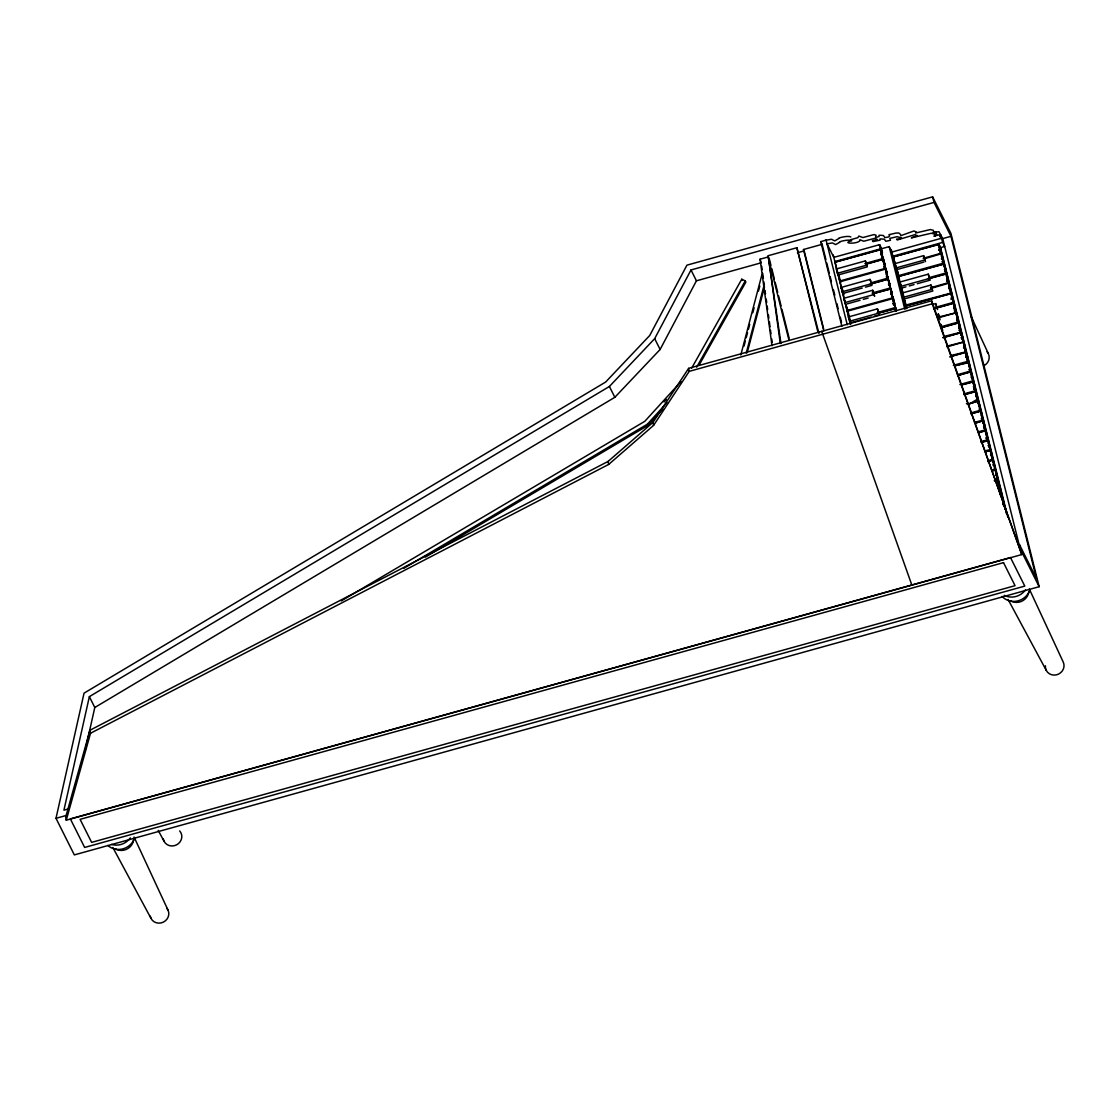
<?xml version="1.0" encoding="UTF-8"?>
<svg xmlns="http://www.w3.org/2000/svg" width="1120" height="1120" viewBox="0 0 1120 1120"><rect width="100%" height="100%" fill="white"/><g stroke="black" fill="none" stroke-linecap="round" stroke-linejoin="round"><path stroke-width="1.5" d="M885.738 269.094L885.206 267.344L886.13 269.738L884.212 263.27L884.086 264.558M888.706 282.268L888.944 283.878M891.338 293.356L891.618 291.718M891.156 292.082L891.394 293.678M893.788 303.17L893.942 301.798M893.788 301.91L893.508 301.126L893.956 303.954M895.734 307.972L896.476 310.702L894.222 302.946M942.452 258.958C942.158 256.844 942.242 260.652 941.402 258.86M947.142 278.306L947.1 277.564M946.96 277.018L947.198 278.628M949.41 286.832L949.648 288.442L949.55 287.378M949.592 288.12L949.746 286.734M952.154 297.024C951.174 293.496 952.63 300.608 952 297.192M953.75 308.602C955.486 309.232 953.61 304.402 954.492 306.474M961.842 335.916L961.45 334.068L961.898 337.498M971.46 375.144L971.712 376.348M983.78 425.11L984.06 426.272M986.496 433.93C987.084 437.262 985.488 432.152 986.454 434.406M988.61 443.534L988.848 445.438L988.75 444.374M991.242 453.67C990.458 451.08 991.858 457.604 991.2 454.188M993.902 465.024C993.426 462.84 994.028 466.62 992.838 464.912M935.27 235.83L934.262 234.024L931.28 233.24L911.33 237.888L917.35 235.648L914.858 234.668L897.288 239.974L896.532 239.134L900.074 238.924L901.46 237.734L896.952 236.726L889.854 238.378L890.428 240.324L885.766 241.276L884.38 239.218L880.88 238.91L879.9 239.022L880.012 240.198L873.04 241.556L872.354 240.702L877.38 239.554L874.93 238.28L863.758 241.234L859.796 239.736L859.796 240.828C856.8 244.272 840.588 243.6 851.76 240.646C849.17 238.882 837.424 241.934 839.65 242.298L835.66 244.58L832.356 242.942L827.036 243.824L833.826 257.376L879.368 244.72L881.412 248.78L889.182 246.624L891.898 252.042L940.758 238.462L940.8 236.656L938.966 234.878L933.912 236.222L935.27 235.83L934.332 232.106M56 818.314L84.042 693.154L605.654 382.046L649.726 335.496L686.938 265.16L932.624 196.854L950.95 233.464L1039.15 586.698L74.326 854.91L56 818.314L66.108 815.5M1039.15 586.698L1020.824 550.102L1019.438 544.544L1036.406 578.438L950.978 236.306L934.01 202.412L690.998 269.962L654.682 338.646L609.406 386.47L89.362 696.64L63.924 810.166L68.978 808.752M85.302 749.84L94.794 707.49L89.362 696.64M740.81 354.97L761.866 274.848L762.44 275.996M744.016 346.108L745.332 341.096M746.214 337.764L747.53 332.752M748.398 329.42L749.714 324.408M752.794 312.718L754.11 307.72M758.492 291.018L759.808 286.02M746.214 353.178L764.358 284.186M747.236 352.646L764.484 287.014M89.922 730.254L65.674 817.194L66.276 820.19L1021.79 554.568L931.644 300.79L688.632 368.354L652.974 422.394L608.09 461.426L89.922 730.254L90.524 733.25L66.276 820.19M881.356 252.532L881.594 254.436M942.06 257.096L942.34 258.538M946.96 276.724L947.03 277.732M947.17 276.22L947.422 276.654M949.34 285.782L949.872 286.468M966.56 355.222L966.854 355.908M976.192 394.716C975.296 390.334 979.118 397.334 975.842 396.592M978.81 404.572L979.44 405.622L979.258 404.222M981.54 415.534L981.708 414.022M983.71 424.2L984.102 425.768L983.948 423.346L984.746 425.656L983.99 424.424M988.694 444.052L988.512 443.058L988.792 443.856M94.794 707.49L614.838 397.306L660.114 349.482L696.43 280.812L760.396 263.032M691.684 368.116L741.776 279.216L745.262 280.896L745.864 282.1L698.964 365.33M696.654 367.164L745.262 280.896M90.524 733.25L608.692 464.422L653.576 425.39L689.234 371.35L932.246 303.786L931.644 300.79M680.974 381.598L644.826 421.302L341.236 600.936M664.076 402.01L666.414 399.448M403.662 568.4L647.346 424.214L666.974 402.64M425.32 557.13L647.948 425.404L662.956 408.912M933.828 232.568L933.338 230.328L930.356 229.558L915.516 233.03M875.602 236.194L876.148 235.27L874.006 234.584L862.834 237.552L858.872 236.04L857.878 237.678L851.004 239.596M932.988 232.526L938.938 231.672L942.704 238.602L1020.082 548.506M900.732 235.676L913.934 230.986L916.426 231.966M940.072 247.212L939.848 249.186L939.61 247.576M939.288 249.802L940.646 249.032L940.226 247.716M944.86 269.262L944.65 267.75M893.088 303.702L894.054 303.436L893.746 302.442M957.418 319.55L956.956 316.89M959.126 325.64L959.448 327.684L959.21 326.074M965.888 356.468L966.098 357.322M974.302 386.526L973.91 384.958M976.808 394.408L976.598 396.368L976.36 394.772M979.202 406.14L979.006 405.202M1003.702 504.266L1003.31 502.698M875.742 237.44L879.088 236.502L878.99 235.326L879.956 235.228L883.456 235.536L884.842 237.594L888.65 236.964L889.616 235.9L888.93 234.696L896.028 233.044L898.884 233.016L900.55 234.486M818.958 333.438L796.88 247.73L767.886 255.794L789.04 340.48M841.89 326.312L820.75 241.626L826.112 240.128L847.238 324.73M772.002 345.702L760.06 259.196L768.334 256.886L780.962 343.574M823.788 330.806L803.488 249.508L822.108 244.328L825.916 259.574M797.44 252.742L804.174 250.866L823.62 328.776M834.862 261.534L880.418 248.878L882.448 252.938L881.412 248.78M887.292 273.91L886.074 268.996L839.888 281.806L834.988 262.178L880.53 249.508L882.392 254.282L880.838 254.646M882.392 254.282L882.168 254.772M942.704 238.602L950.978 236.306M865.382 260.904L867.286 266.868L838.25 274.946L837.424 273.294L836.346 268.968L865.382 260.904L866.922 265.426M881.594 257.446C883.484 256.928 884.702 261.842 882.098 258.776M864.892 263.55L883.008 258.524L883.344 260.022L882.574 257.726M892.934 256.2L942.62 242.396L944.664 246.456L940.52 247.604L938.784 244.272L893.242 256.928L899.388 278.866M866.712 263.844L882.98 259.322L884.226 261.646M868.504 263.536L883.624 259.182L884.842 264.096L884.086 262.864M893.242 256.928L938.952 244.412L1004.36 506.94L1004.094 506.226M837.424 273.294L866.46 265.216M940.534 248.794L938.784 250.418M883.876 266.798L884.786 266.546L885.108 267.736M925.176 260.19L923.636 255.654L894.6 263.718L895.426 265.384M884.044 267.26L885.206 266.854M884.59 266.154L885.262 266.98M939.848 252.196C941.752 251.132 942.326 256.844 941.332 253.162L923.146 258.3M839.692 281.05L885.234 268.394L886.676 271.46M924.966 258.594L941.738 253.666M925.54 261.618L924.714 259.966L895.678 268.044L896.504 269.696L923.93 262.066M886.536 273.602L886.718 272.09M942.774 258.944L941.472 255.738L941.71 256.886M886.158 274.652L887.068 274.4L886.536 272.678M862.246 288.064L842.898 293.44L840.994 287.476L870.016 279.398L870.856 281.05M886.326 276.612L887.236 276.36L887.558 277.536M887.824 277.914C887.978 278.152 889.14 280.28 887.04 275.968M942.13 261.548L943.04 261.296L943.362 262.486M886.494 277.06L887.712 276.794M944.188 263.48L943.474 262.094L944.384 264.502L942.704 260.484M942.298 262.01L943.516 261.744M871.416 282.716L887.684 278.194L889.126 281.26M887.18 278.768L887.978 278.04L888.006 279.048M897.946 275.8L943.488 263.144L944.93 266.21M842.072 291.788L888.118 279.23L888.076 278.446M888.426 284.102L889.742 283.724L887.908 278.152M870.142 284.06L888.048 279.09M898.142 276.556L943.852 264.026L898.142 276.556L903.84 299.068M865.48 287.168L871.934 285.376L870.016 279.398M888.986 283.402L889.168 281.904M889.742 283.724L888.608 284.466M944.79 268.352L944.972 266.84M944.79 267.428L945.546 268.66L944.412 269.402M929.824 278.684L928.27 274.162L899.248 282.226L900.074 283.878M845.586 304.318L843.682 298.34L872.718 290.276L873.544 291.928M889.784 286.566C890.456 288.12 892.15 290.164 889.63 288.568M944.58 271.362C946.134 270.564 948.108 276.066 945.434 273.518M945.966 271.558L945.154 270.298M872.242 292.992L890.358 287.966L890.456 288.848M929.67 277.48L945.938 272.958L947.38 276.024M872.438 293.734L890.568 289.03M890.638 288.722L892.192 293.538L890.638 293.902M872.592 293.874L890.498 288.904L890.148 287L891.576 291.074M928.242 278.684L946.302 273.84L930.034 278.362M946.442 273.658L945.924 271.908L946.638 273.294M917.28 283.71L930.188 280.126L929.348 278.474L900.326 286.538L901.152 288.204L905.982 286.846M844.76 302.652L873.796 294.588L874.622 296.24L873.908 293.37M909.216 285.95L914.046 284.606M847.196 303.87L860.104 300.272M863.324 299.376L868.168 298.032M892.192 293.538L891.156 294.672L890.876 293.916M947.24 277.242L947.996 278.474L946.68 278.866M946.862 279.216L947.772 278.964L947.38 277.83M931.798 286.678L930.972 285.026L901.936 293.09L902.762 294.742M892.906 298.662C891.45 293.258 895.342 303.73 892.15 296.268M948.262 282.114L947.94 280.924L946.946 281.064M892.612 296.422L895.468 308.658M945.812 272.3L949.284 284.116L948.416 281.358L947.198 281.638L946.932 280.77M843.584 293.93L842.338 291.606L847.042 310.492L892.808 297.78L893.088 298.536M892.08 298.382L892.99 298.13M930.496 287.742L948.682 282.604M849.492 320.306L847.238 311.234L893.424 298.438L894.642 303.338L893.326 303.73L893.606 304.486L894.642 303.338M930.692 288.484L949.088 283.108M903.014 297.416L932.05 289.338L932.876 290.99L905.45 298.62M948.892 288.652L950.446 288.288L949.13 288.68M871.262 317.1L850.29 322.924L848.386 316.96L877.408 308.882L878.248 310.534M895.006 306.096L894.25 304.99M894.39 305.41L895.062 306.236M950.978 292.292L951.734 293.93L950.054 289.926M950.194 290.346L950.866 291.172M877.142 312.606L895.258 307.594L895.44 308.84M894.32 308.392L895.44 307.944M951.538 292.922L905.296 305.242L906.738 308.308L904.694 300.132M878.962 312.914L895.398 308.532L879.13 313.054M895.874 308.252L895.258 307.594M950.334 293.146L951.244 292.88L951.398 294.028M849.464 321.272L878.486 313.208L879.326 314.86L874.482 316.204M951.132 292.418L950.824 291.522L951.272 293.608L905.492 305.984L951.202 293.468L952.28 295.638M952.196 296.548L951.93 297.36M951.342 298.466C953.918 295.848 950.628 294.826 952.308 296.282M952.14 296.87L952.672 298.592L951.034 299.474M932.442 304.528L935.662 303.632L936.502 305.298M952.756 303.268C955.892 304.752 952.784 301.462 952.14 298.564M952.644 300.16L953.316 300.986M935.396 307.37L953.512 302.344L953.302 301.378L953.694 303.59M937.216 307.664L953.484 303.142L954.73 305.452M933.52 308.854L936.74 307.958L937.58 309.61M937.384 307.804L953.652 303.282L950.628 291.718M954.66 308.518L954.646 306.362M955.01 308L954.59 306.684M954.38 310.604L955.43 310.898M954.548 311.066L955.766 310.8L956.634 313.558L955.752 311.192L956.298 313.656L955.962 312.746M937.846 317.184L956.116 312.816M939.666 317.478L956.438 312.55M957.096 316.176L957.152 317.828M957.04 316.498L957.796 317.716L956.648 318.458M956.83 320.418C961.114 322.91 958.258 323.876 958.328 321.734M956.998 320.88L958.216 320.614M941.92 326.536L958.188 322.014L958.622 323.036L958.482 321.846M942.116 327.292L958.384 322.77L959.63 325.08M958.734 323.274L958.888 322.35M942.284 327.432L958.552 322.91L958.286 322.182M959.546 325.99L959.56 328.146M958.93 327.922L960.134 327.292L959.098 328.272M959.28 330.232L960.19 329.98L960.512 331.17M959.854 329.182L961.534 333.186L960.778 331.548M960.666 330.428L959.448 330.694L959.182 329.826M944.37 336.35L961.338 332.164M942.942 337.554L960.834 332.584L962.08 334.894M943.096 337.694L961.002 332.724L958.384 322.77M961.996 335.804L962.01 337.96M961.142 337.708L962.584 337.106L961.422 338.016M962.444 339.416L963.984 343L963.06 340.606L963.648 343.084L963.186 341.81M946.82 346.164L963.494 341.95M947.016 346.906L963.788 341.978M964.04 344.652L963.9 343.882L964.46 347.774M963.592 347.522L965.146 347.158L964.11 348.306L963.83 347.55M964.894 349.23L966.042 352.87M950.908 355.516L966.238 351.792M965.006 352.324C965.174 351.932 965.762 349.664 965.986 351.974M951.09 356.272L965.734 352.198L966.98 354.522M949.634 356.86L965.902 352.338L969.43 364.336M966.798 355.362L966.35 353.696L967.862 360.612M966.042 357.336L967.484 356.734L967.176 355.656M967.26 357.07L966.448 357.714L967.484 356.734M967.204 358.61L968.884 362.614L968.702 361.634L968.548 362.712L955.178 365.638M966.798 360.136L968.016 359.87M953.358 365.33L967.988 361.27M955.332 365.778L966.714 362.614M969.29 366.478L969.458 364.966M969.598 366.632L969.29 365.554M969.08 369.488L969.99 369.236L970.312 370.426M969.248 369.95L970.466 369.67L970.984 372.344M957.432 374.696L970.438 371.07L971.88 374.15M957.628 375.438L970.802 371.966M957.782 375.592L971.138 371.42M971.74 376.278L971.908 374.78M971.18 376.992L972.384 376.362L971.348 377.342M972.538 379.442C974.288 384.076 973.252 378.672 972.384 381.444M959.882 384.51L972.888 380.884L974.33 383.95M961.702 384.804L973.252 381.78L963.48 384.496M973.392 386.778C976.486 387.772 973.07 381.416 973.84 383.908M973.63 386.792L974.834 386.176M974.19 385.182L974.722 386.904L973.91 387.548M977.816 401.24L975.058 389.312L973.896 389.004M963.956 393.862L975.562 390.656L976.234 392.056L974.694 388.472M964.152 394.618L975.534 391.454L976.78 393.764M964.306 394.758L975.702 391.594L973.084 381.64M977.284 395.99L976.08 396.606M979.23 403.578L977.2 398.608M966.406 403.676C970.284 406.168 978.292 395.752 978.292 401.226M978.012 401.058L977.186 400.666M968.226 403.97L977.984 401.268L981.68 413.392M970.018 403.662L978.488 400.862M979.51 406.126L979.09 404.81M979.048 409.192L980.21 408.786L980.672 411.208M979.454 407.68L980.266 408.926M972.104 412.594L980.238 410.326M979.552 410.536L980.938 410.662M972.3 413.336L980.434 411.082L980.798 411.768L980.252 409.318L980.742 411.026M970.83 413.938L980.602 411.222M981.96 415.94L981.708 415.198M981.33 418.544L982.24 418.292L982.562 419.482M983.388 420.476L983.584 421.498L982.044 417.914M981.498 419.006L982.716 418.74M974.554 422.394L982.688 420.14L984.13 423.206M974.75 423.15L982.884 420.882L983.248 421.582L982.702 419.132L983.122 420.742M976.542 422.842L982.912 420.686M984.634 425.418L983.598 426.398M983.78 428.358L984.858 428.568M984.788 428.498C985.46 430.052 987.154 432.096 984.634 430.514M978.642 431.76L985.138 429.954L986.58 433.02M978.824 432.516L985.502 430.836M978.992 432.656L985.838 430.29M986.86 435.568L986.44 434.238M987.462 439.11L987.14 437.92L986.132 438.06M987.714 439.488L988.47 441.112L986.804 437.108M981.078 441.574L987.588 439.768L989.03 442.834M986.902 439.964C989.142 440.16 987.63 441.882 987.28 439.11M981.274 442.316L987.63 440.468M981.442 442.47L987.952 440.65M988.946 443.73L988.96 445.886M988.092 445.648C990.864 445.312 987.616 441.028 988.666 443.198M989.534 445.046C987.168 446.32 990.318 446.166 988.89 444.052M990.164 449.288L990.92 450.926L989.254 446.922M985.166 450.926L990.038 449.582L991.48 452.648M985.362 451.682L990.402 450.464L985.516 451.822M991.396 453.544L991.34 455.56M991.76 455.182L991.34 453.866M992.138 457.94C994.35 462.756 992.418 458.332 992.614 459.102M987.616 460.74L992.488 459.382L993.93 462.448M987.812 461.496L992.852 460.278M987.966 461.636L993.188 459.732M993.608 462.518L993.3 461.636L993.86 465.514M994.21 464.996L993.958 464.254M991.69 470.106L994.938 469.196L995.498 470.652L994.924 468.146L995.82 470.554L994.504 467.642M991.886 470.848L995.134 469.952L996.38 472.262M992.04 471.002L995.302 470.092L994.812 468.636M996.296 473.172L996.352 474.838L996.156 473.886M996.24 473.494L996.996 474.726L995.848 475.468M997.038 477.568L998.27 480.368L997.36 477.974L998.088 479.36M994.336 480.662L997.584 479.766L998.83 482.076M994.49 480.802L997.738 479.906L997.486 479.178M998.48 483.98L998.592 483.098M998.48 487.228L999.53 487.522M1000.538 489.16L999.81 487.788L1000.72 490.182L999.866 487.424L998.648 487.69L998.382 486.822M1001.14 494.032L1000.636 491.078L1001.042 492.912M1001.448 494.2L1000.342 494.704M1001.56 494.438L1000.622 495.026M1002.988 498.974L1003.17 499.996L1001.854 497.084M1003.59 503.846C1002.75 499.912 1005.522 504.266 1003.03 504.546M1003.59 502.922L1004.234 503.916M1002.792 504.518L1003.758 504.252M1005.116 508.914L1005.62 509.81L1005.172 508.634M825.286 240.366L831.432 239.246L834.736 240.884L838.726 238.602C836.5 238.238 848.246 235.186 850.836 236.964M941.444 254.338L941.444 253.638M953.694 303.394L953.512 302.344M892.99 298.83L892.808 297.78M963.494 342.65L963.312 341.586M968.394 362.278L968.688 361.606M970.844 372.078L970.424 370.02M975.744 391.706L976.038 391.048M983.094 421.148L982.912 420.084L983.192 420.84M987.98 440.776L987.602 438.76L987.882 439.6M992.88 460.39L992.782 459.228M995.33 470.204L995.638 469.546M942.48 256.396L941.234 254.072L943.488 263.144M948.178 281.918L949.83 285.838M895.692 266.742L895.496 265.986M900.592 286.37L901.838 288.68M960.834 332.584L964.53 344.708M903.042 296.184L893.396 257.068M968.184 362.012L970.368 371.238M892.78 298.578L894.026 300.888M834.988 262.178L880.698 249.648L895.398 308.532M847.238 311.234L848.484 313.558M849.842 321.188L850.43 324.072M1000.034 489.58L1001.28 491.89M1002.484 499.394L1003.73 501.704M942.312 258.608L942.41 259.462M949.48 287.546L949.802 288.4M954.38 307.174L954.702 308.028M961.73 336.616L962.108 337.442L961.744 335.664M969.626 366.38L970.466 369.67M888.776 282.982L889.154 283.808L888.846 282.814M891.226 292.796L891.604 293.622L891.296 292.628M974.162 386.162L974.26 387.016M893.676 302.61L893.998 303.45M979.062 405.79L979.16 406.644M988.68 444.542L989.002 445.396M991.13 454.356L991.452 455.21M1003.926 503.748L1003.912 504.532M1003.562 503.916L1003.66 504.77M940.506 251.37L940.912 252.672M940.604 251.776L940.254 250.684M943.46 261.604L942.676 258.44M945.91 271.418L945.126 268.254M948.038 281.316L947.604 280.112M950.81 291.032L950.026 287.882M953.176 300.748L952.476 297.696M955.29 310.352L954.954 309.554M955.388 310.758L955.094 309.974M957.74 320.166L957.404 319.368M958.076 320.376L957.376 317.324M957.838 320.572L957.544 319.788M960.526 330.176L959.826 327.138M960.19 329.98L959.49 328.006M965.51 349.916L964.726 346.752M965.006 349.496L965.412 350.798M967.96 359.73L967.176 356.566M882.252 256.62L882.658 257.922M972.86 379.344L972.076 376.194M975.31 389.158L974.358 384.594M887.656 276.654L886.872 273.504M887.236 276.36L886.9 275.548M977.256 398.552L978.194 400.82M888.986 284.186L889.686 286.16M980.21 408.786L979.426 405.636M892.556 296.282L891.436 292.306M979.804 408.772L979.594 408.1M982.24 418.292L981.904 417.48M982.66 418.6L981.876 415.436M984.69 428.106L984.354 427.294M987.476 438.116L986.776 435.064M987.14 437.92L986.44 435.932M989.926 447.93L989.226 444.878M994.826 467.558L994.126 464.506M997.276 477.372L996.576 474.32M999.488 487.382L999.054 486.178M1002.26 497.098L1001.476 493.934M939.848 247.422L939.4 245.756L939.806 247.058M941.178 253.05L941.024 252.28L941.444 254.52M941.85 255.57L942.228 257.096M943.628 262.864L944.048 264.586L943.712 263.69M944.3 265.384L944.762 267.036M946.764 276.934L946.33 275.324L946.61 276.5M953.694 304.752L954.604 306.838M954.282 305.102L954.758 306.096M956.186 312.802L957.18 315.266M960.134 327.292L959 324.268L959.658 325.724M963.088 342.314L962.696 340.746L963.13 342.342M965.538 352.128L965.146 350.56L965.258 351.288M967.988 361.942L967.596 360.374L968.03 361.97M969.248 365.162L968.786 363.524L969.934 366.548M970.844 371.644L970.424 370.104M972.384 376.362L971.25 373.324L971.698 374.976M974.148 384.79L974.008 384.02M975.478 390.418L975.324 389.648L975.66 391.538M975.366 391.426L974.946 389.802M976.598 394.604L976.332 393.414M881.566 252.616L881.818 252.462M978.194 401.072L977.928 400.232M978.6 402.766L979.734 405.79M883.19 259.14L882.798 257.572L883.288 259.28M883.778 261.282L884.436 263.69M883.456 262.122L883.19 260.932L883.638 262.598M980.238 410.998L979.804 409.402L980.28 411.04M885.682 268.982L885.794 269.836L885.332 268.548M886.046 270.634L887.18 273.672M886.466 272.244L886.186 271.404M982.268 419.202L982.674 420.49L982.254 419.286M985.264 429.674C984.802 427.434 985.95 432.278 985.432 429.786M985.138 430.626L984.83 429.296M986.146 433.398L987.084 435.232M891.366 291.872L891.128 290.724M987.588 440.44L987.21 439.194M990.444 450.142L990.052 448.574L990.332 449.414M895.44 310.002L895.734 310.884M992.488 460.068L992.208 459.228M999.838 489.496L999.46 488.25M1001.098 492.73L1001.098 492.03L1001.784 494.102M1003.52 502.502L1003.086 500.892L1003.338 502.6M949.494 286.594L949.592 286.86M973.882 383.6L974.092 384.972M988.624 443.478L989.03 444.64M1008.07 599.438L1046.22 670.306M158.214 830.396L164.01 841.19M112.84 847.476L150.99 918.344M939.33 249.424L939.61 250.18M940.436 253.484L940.408 253.918M948.612 283.318L948.948 284.214L948.892 283.472M952.784 297.864L951.86 299.25M952.448 302.078L952.784 302.946M961.044 332.136L960.61 330.792L960.932 331.66M939.008 315.434L938.182 313.782L940.086 319.76M941.612 325.99L940.786 324.338L942.69 330.316M979.636 410.48L979.608 410.914M988.288 440.104L987.812 439.712M885.64 268.702L885.458 268.94M836.346 268.968L837.172 270.62M820.75 241.626L822.108 244.328M840.994 287.476L841.82 289.128M843.682 298.34L844.508 299.992M848.386 316.96L849.212 318.612M803.488 249.508L804.174 250.866M741.776 279.216L742.364 280.406M690.998 269.962L696.43 280.812M654.682 338.646L660.114 349.482M647.346 424.214L647.948 425.404M609.406 386.47L614.838 397.306M970.69 315.588L988.372 353.654M1029.308 588.994L1063.188 661.962A9.45 8.848 -26.6 0 1 1056.272 674.884A9.45 8.848 -26.6 0 1 1045.408 665.77M134.078 837.046L167.958 910.014M943.278 262.29L943.922 264.166L943.712 263.088M970.536 371.35L970.942 372.498M992.894 460.586L992.894 459.69M941.822 257.208L941.836 255.654M954.142 306.334L953.862 305.214M966.322 355.334L966.056 354.102M978.586 402.836L979.02 404.376M986.37 433.804L986.132 432.656M994.938 469.882L994.546 468.314L994.966 469.84M1002.694 499.198L1002.274 497.588L1002.414 498.358M883.568 262.458L883.988 262.668M889.63 283.486L888.678 280.91M940.226 248.626L939.89 247.8M940.002 249.144L939.96 249.648M944.65 268.016L944.902 268.772M947.576 278.068L948.416 281.358M954.926 307.51L955.766 310.8M953.652 307.916L953.904 308.7M959.35 326.886L959.602 327.642M962.276 336.938L963.116 340.242M971.6 375.942L971.852 376.712M976.976 395.822L976.64 394.996M976.752 396.326L976.71 396.83M984.326 425.25L985.166 428.554M991.676 454.692L992.516 457.982M999.026 484.134L998.69 483.308M881.972 253.876L881.636 253.05M886.508 273.658L886.452 273.084M889.322 283.318L890.162 286.608M891.772 293.132L891.786 293.664M969.794 368.844L970.13 369.768M1004.626 506.8L1004.108 505.218M889.602 286.062L889.196 284.844M941.402 254.226L938.784 244.272M963.284 342.384L965.902 352.338L965.23 350.14M997.388 479.01L997.612 479.556M1000.188 489.72L999.6 488.348M1002.288 498.638L1002.638 499.534M900.396 285.614L900.746 286.51M902.846 295.428L903.196 296.324M890.498 288.904L887.614 277.76M892.948 298.718L889.924 287.154M842.492 291.76L839.888 281.806M847.042 310.492L847.392 311.374M939.736 247.31L939.54 246.526M952.042 296.66L951.44 295.932M957.208 315.91L956.578 314.496L957.684 317.478M964.292 345.73L964.012 344.932L964.194 345.926M966.742 355.544L966.49 354.466M976.542 394.786L976.416 394.142M978.992 404.6L978.74 403.536M1003.492 502.726L1003.184 501.438M881.538 252.854L881.328 251.468M894.068 301.532L893.578 300.538M941.066 251.93L940.016 248.206L940.422 249.522M973.882 388.71L974.176 389.494M977.816 399.112L976.752 395.388L977.172 396.704M986.132 437.766L986.398 438.634M999.866 487.424L998.802 483.7L999.04 484.666M882.812 257.18L881.762 253.456L881.986 254.422M882.476 257.264L882 255.92M939.316 247.254L939.176 246.344M943.446 263.718L943.054 262.22L943.53 263.774M945.63 272.3L945.84 273.392M957.88 321.37L957.964 322.07M973.672 384.762L973.308 383.292L973.686 384.538M997.08 478.366L997.234 479.262M881.286 251.776L881.132 251.02L881.524 252.532M881.062 252.504L880.852 251.412M885.136 268.828L884.814 267.456L884.954 268.226M887.376 277.55L887.46 278.25M893.186 301.168L894.236 303.478M951.062 293.132L948.584 283.514M968.394 362.46L967.778 360.416M970.844 372.274L970.536 371.238M983.094 421.33L982.478 419.286M932.246 303.786L1021.79 554.568M885.64 269.584L887.684 278.194M911.876 585.13L821.716 331.352M962.304 338.982L962.962 340.984M969.654 368.424L969.85 369.166M972.3 378.98L971.95 377.72M974.554 388.052L974.75 388.794M991.704 456.736L991.9 457.478M996.604 476.364L996.8 477.106M882.196 256.662L881.636 254.744M884.45 265.734L884.646 266.476M891.8 295.176L892.458 297.164M939.106 246.162L939.904 247.968M944.692 267.232L944.93 268.016M948.08 282.114L948.416 283.486L948.262 282.716M949.704 287.21L948.794 285.124L948.99 286.118M959.504 326.466L958.762 324.842M964.404 346.094L964.124 345.366L964.348 347.312M978.306 403.158L978.642 404.516L978.334 403.648M981.372 413.952L981.232 413.042M996.156 472.738L995.75 471.45L996.884 474.488M1002.946 502.194L1002.988 501.886M889.826 287.364L890.176 288.722L889.854 287.84M891.45 292.46L891.184 291.97M760.06 259.196L761.208 262.808M941.248 253.82L940.828 252.476M953.386 302.554L955.78 312.914L955.458 312.032M985.362 430.626L985.012 429.296M987.854 440.566L987.378 438.914M894.824 306.782L895.986 311.402M942.032 256.046L942.256 256.872M941.626 256.158L942.158 257.614M944.482 265.846L944.706 266.686M944.566 266.574L944.286 265.468M946.932 275.66L947.016 276.388M951.832 295.288L952.056 296.114M951.426 295.4L951.65 296.226M959.182 324.73L959.406 325.556M961.212 334.656L961.31 335.384M966.616 354.886L966.588 355.418M968.982 363.972L969.206 364.798M971.432 373.786L971.516 374.514M970.284 371.336L970.004 370.16L970.312 371.028M978.866 403.956L978.838 404.474M991.088 452.494L991.158 452.704M990.612 452.396L990.836 453.236M990.64 452.928L991.984 454.86M998.438 481.936L998.508 482.146M997.99 482.356C998.69 484.428 997.486 479.976 997.934 482.146M1000.916 492.268L1000.944 493.108M1003.366 502.082L1003.394 502.922M881.552 252.308L881.384 252.728M880.922 251.594L881.146 252.42M945.168 270.48L944.79 269.122M947.618 280.294L947.24 278.936M949.55 288.148L950.068 290.108M962.318 339.178L961.94 337.82M964.768 348.978L964.39 347.634M972.118 378.42L971.6 376.46M974.568 388.234L974.19 386.876M977.018 398.048L976.64 396.69M984.368 427.49L983.99 426.132M989.268 447.104L988.89 445.746M1001.518 496.174L1001 494.214M886.914 275.73L886.536 274.372M891.296 293.398L891.814 295.358M894.264 305.172L893.746 303.212M942.676 257.53L942.984 258.608M945.126 267.344L945.434 268.422M949.69 287.056L950.222 288.778M959.49 326.298L960.022 328.02M961.94 336.112L962.472 337.834M962.08 336.7L961.072 334.236L961.45 335.482M964.39 345.926L964.74 347.298M966.84 355.74L967.19 357.112M971.74 375.368L972.272 377.09M965.944 356.16L966.322 357.644M1006.376 512.652L1006.684 513.73M881.972 252.966L882.28 254.044M888.986 282.492L889.336 283.85M953.386 302.666L953.078 301.532M955.668 311.906L958.188 322.014M963.186 341.908L962.878 340.788M972.706 380.618L972.93 381.598M972.986 381.164L972.678 380.03M980.224 410.074L980.028 409.472M983.808 423.276C983.01 420.84 984.466 425.656 983.64 423.15M992.586 459.662L992.362 458.822M993.44 462.406L994.434 464.674M999.936 489.104L999.628 487.97M885.934 271.642L885.668 270.788L885.78 271.516M892.472 297.78C891.674 295.344 893.13 300.16 892.304 297.654M896.154 310.772L895.874 309.932L896.056 310.87M986.608 435.568L986.048 433.356M998.858 484.624L998.41 483.07M883.806 262.64L884.254 264.194M947.884 278.236L946.778 275.24L946.89 275.968M950.334 288.05L949.228 285.054L949.606 286.3M955.234 307.678L954.128 304.682L954.24 305.41M962.584 337.106L961.856 335.37M939.12 248.64L939.372 249.704M965.034 346.92L964.306 345.184M951.37 297.71L951.622 298.774M969.43 366.142L969.71 366.87M982.184 415.604L981.078 412.622L981.19 413.336M999.334 484.288L998.662 482.902M1003.73 503.51L1003.94 504.294M990.57 454.706L990.822 455.77M884.73 263.858L883.596 260.82L883.736 261.59M892.08 293.3L890.974 290.304L891.352 291.55M894.53 303.1L893.424 300.118L893.536 300.846M880.866 253.89L881.118 254.954M893.116 302.946L893.368 304.024M939.288 246.764L939.638 247.478M948.528 282.478L948.402 281.764L948.612 282.716M964.208 344.778L964.362 345.534M965.412 351.4L965.58 352.156M970.984 374.206L970.858 373.478L971.334 374.43M975.212 390.656L975.38 391.412M992.362 459.34L992.53 460.096M894.908 307.594C895.356 309.834 894.348 305.298 894.754 307.468M885.22 268.128L884.926 267.078M890.12 287.756L889.854 286.622M932.624 196.854L934.01 202.412M940.66 234.542L942.62 242.396M940.142 235.998L940.758 238.462M940.52 247.604L1007.888 517.426M939.848 246.246L1006.782 514.36M935.886 231.616L936.81 235.298M943.684 263.886L945.938 272.958M970.634 371.826L972.888 380.884M923.636 255.654L924.714 259.966M928.27 274.162L929.348 278.474M930.972 285.026L932.05 289.338M935.662 303.632L936.74 307.958M896.938 269.052L898.982 277.228M900.606 283.78L904.288 298.494M896.84 269.094L899.794 280.98M900.648 284.368L903.196 294.546M904.036 297.948L906.584 308.126M903.602 297.948L905.646 306.138M891.282 249.578L906.066 308.812M889.182 246.624L904.792 309.162M880.11 244.972L881.776 251.58M879.368 244.72L880.418 248.878M880.53 249.508L883.218 259.602L883.008 258.524M882.98 259.322L885.234 268.394M882.28 259.14L881.944 258.258L882.252 259.448M878.598 311.976L879.326 314.86M872.718 290.276L873.796 294.588M877.408 308.882L878.486 313.208M838.684 274.302L840.728 282.478M842.352 289.016L843.85 294.798M846.818 306.67L850.528 321.734M833.21 254.912L850.654 324.464M826.756 262.962L829.29 273.126M830.144 276.514L831.404 281.596M833.518 290.066L834.792 295.148M836.906 303.618L838.18 308.7M840.294 317.156L841.554 322.238M796.88 247.73L818.02 332.416M769.244 258.51L770.938 265.286M771.792 268.674L774.326 278.824M775.166 282.212L777.7 292.376M778.554 295.764L781.088 305.928M781.928 309.316L789.124 338.114M966.56 355.516L966.798 357.126M881.356 252.826L881.706 254.884M983.486 423.794L983.122 422.87L983.626 423.766M886.452 271.922L886.032 270.718M985.614 430.85L985.586 430.542M965.762 351.4L966.014 352.352M981.54 416.318L981.33 415.296M952 297.962L952.21 298.704M947.1 278.348L947.31 279.076M888.846 283.584L889.056 284.326M1002.008 497.252L1002.162 497.98M999.558 487.438L999.712 488.166M989.758 448.196L989.912 448.924M979.958 408.94L980.112 409.668M955.458 310.814L955.612 311.542M953.008 301L953.162 301.728M950.558 291.186L950.712 291.914M894.754 306.25L894.908 306.978M976.444 394.982L976.234 394.058M688.632 368.354L689.234 371.35M652.974 422.394L653.576 425.39M608.09 461.426L608.692 464.422M768.334 256.886L780.276 343.406M761.698 266.28L762.174 269.738M762.65 273.196L763.364 278.39M763.84 281.848L764.316 285.306M765.03 290.5L765.52 293.958M766.234 299.152L766.71 302.61M767.186 306.068L767.662 309.526M768.376 314.72L768.866 318.178M769.342 321.65L770.056 326.83M770.532 330.302L771.008 333.76M771.722 338.954L772.198 342.412M130.298 837.9A16.352 15.302 -26.6 0 1 111.51 844.424M166.67 908.096A9.45 8.848 -26.6 0 1 163.366 922.124A9.45 8.848 -26.6 0 1 150.276 916.146M133.63 839.594A11.942 11.172 -26.6 0 1 115.08 848.708M134.442 838.558A16.352 15.302 -26.6 0 1 107.814 845.418M987.07 351.75A9.45 8.848 -26.6 0 1 983.78 365.778M179.69 830.928A9.45 8.848 -26.6 0 1 176.386 844.956A9.45 8.848 -26.6 0 1 163.296 838.992M1025.528 589.848A16.352 15.302 -26.6 0 1 1004.192 595.35M1028.86 591.542A11.942 11.172 -26.6 0 1 1010.31 600.67M1029.672 590.52A16.352 15.302 -26.6 0 1 1002.106 596.428M1010.506 557.564L70.364 818.916L84.644 847.448L1024.786 586.096L1010.506 557.564M1003.52 562.632L80.094 819.336L91.63 842.38L1015.056 585.676L1003.52 562.632M940.646 252.434L941.08 254.03L940.646 252.434M950.446 291.69L950.88 293.286L950.488 291.788M952.896 301.504L953.316 303.114L952.938 301.588M968.002 360.262L968.492 361.97L968.002 360.262M882.392 257.684L882.812 259.294L882.392 257.684M985.558 432.362L985.978 433.972L985.6 432.446"/></g></svg>
